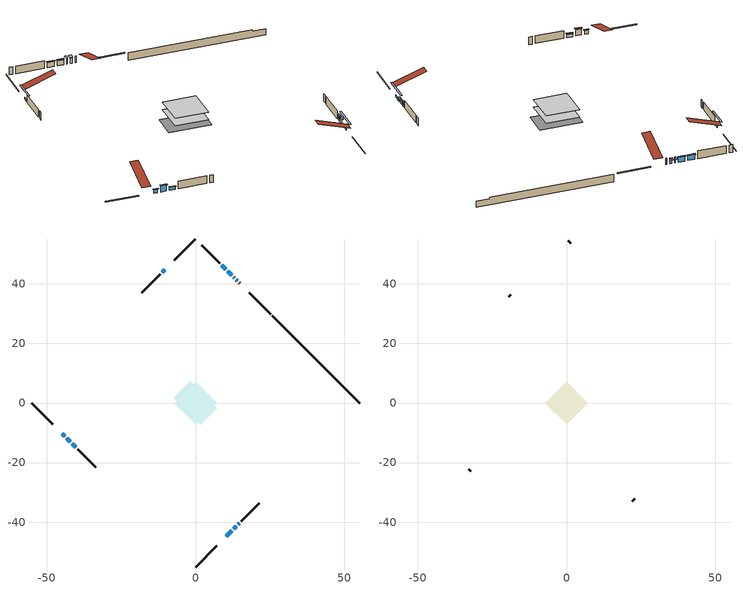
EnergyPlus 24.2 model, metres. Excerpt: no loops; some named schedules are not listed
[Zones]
conditioned space
 floor adiabatic (AdiabaticFloorConstruction): -7.08,0 0,7.08 7.08,0 0,-7.08 z1.07
 floor foundation (Slab1 construction): -7.3,1.79 -1.79,7.3 7.3,-1.79 1.79,-7.3 z-1.37
 wall outside (RimJoist1 construction): 0,-55.04 7.15,-47.88 / -55.04,0 -47.88,-7.15 / 0,55.04 -7.15,47.88 / 25.18,29.86 18.02,37.02 z1.07:1.37
 wall outside (AdiabaticWallConstruction 1): 14.89,40.15 14.67,40.37 z1.07:3.1
 wall outside (AdiabaticWallConstruction): 14.02,41.02 13.64,41.4 / 12.98,42.06 12.87,42.17 z1.07:2.72; -44.75,-10.28 -43.94,-11.09 z1.07:2.21; -10.28,44.75 -11.24,43.8 / 10.28,-44.75 12.19,-42.85 z1.07:1.6; 12.22,42.82 10.89,44.15 / 10.23,44.81 8.78,46.26 z1.07:2.65; 12.85,-42.19 13.66,-41.38 z1.07:2.59; 14.31,-40.73 14.71,-40.33 z1.07:2.6; -43.29,-11.75 -42.07,-12.97 z1.07:3.08; -41.41,-13.63 -40.22,-14.82 z1.07:2.01
 wall outside (Wall1 construction): 15.36,-39.68 21.45,-33.59 / -39.57,-15.47 -33.48,-21.56 / -11.89,43.14 -17.98,37.06 / 8.12,46.92 2.04,53 z1.07:3.51
 wall foundation (FoundationWall1 construction): 25.83,29.2,-1.37 25.83,29.2,1.07 52.12,2.92,1.07 52.12,2.92,0.55 55.04,0,0.55 55.04,0,-1.37
 window (WindowConstruction 7): 14.02,41.02 13.64,41.4 z1.07:2.72
 window (WindowConstruction 6): -44.75,-10.29 -43.95,-11.09 z1.07:2.21
 window (WindowConstruction 9): -10.29,44.75 -11.24,43.8 z1.07:1.6
 window (WindowConstruction 10): 10.29,-44.75 12.19,-42.85 z1.07:1.6
 window (WindowConstruction 8): 12.98,42.06 12.87,42.16 z1.07:2.72
 window (WindowConstruction): 12.22,42.82 10.89,44.15 z1.07:2.65
 window (WindowConstruction 1): 10.23,44.81 8.78,46.26 z1.07:2.65
 window (WindowConstruction 2): 12.85,-42.19 13.65,-41.38 z1.07:2.59
 window (WindowConstruction 3): 14.31,-40.73 14.71,-40.33 z1.07:2.59
 window (WindowConstruction 4): -43.29,-11.75 -42.07,-12.97 z1.07:3.08
 window (WindowConstruction 5): -41.41,-13.63 -40.22,-14.81 z1.07:2.01
 door (Door): 14.89,40.15 14.67,40.37 z1.07:3.1
 ceiling adiabatic (AdiabaticFloorConstruction): 0,-7.08 7.08,0 0,7.08 -7.08,0 z1.07
attic - vented
 floor to conditioned space (Floor1 construction Reversed): -7.08,0 0,7.08 7.08,0 0,-7.08 z3.51
 wall outside (Wall2 construction): 22.1,-32.93 22.83,-32.21 / -32.83,-22.21 -32.1,-22.94 / -18.64,36.4 -19.36,35.68 / 1.38,53.66 0.66,54.38 z1.07:3.51
 roof outside (Roof1 construction): 9.63,-45.41,3.51 2.73,-38.52,6.76 0.92,-40.33,6.76 7.81,-47.23,3.51; -45.41,-9.63,3.51 -38.52,-2.73,6.76 -40.33,-0.92,6.76 -47.23,-7.81,3.51; -9.63,45.41,3.51 -2.73,38.52,6.76 -0.92,40.33,6.76 -7.81,47.23,3.51; 15.55,39.49,3.51 8.65,32.6,6.76 10.47,30.78,6.76 17.37,37.67,3.51
shading: 13.5,41.54 14.16,40.88 15.13,41.85 14.46,42.51 z2.92; -43.8,-11.24 -44.9,-10.14 -45.19,-10.43 -44.09,-11.53 z2.41; -13.1,41.93 -8.42,46.62 -8.71,46.91 -13.39,42.23 z4.24; 14.06,-40.98 8.42,-46.62 8.71,-46.91 14.35,-41.27 z4.24; 12.73,42.31 13.12,41.91 14.09,42.88 13.7,43.27 z2.92; 10.75,44.29 12.36,42.68 12.65,42.97 11.04,44.58 z2.85; 8.64,46.4 10.38,44.66 10.67,44.95 8.93,46.69 z2.85; 13.8,-41.24 12.7,-42.33 13,-42.63 14.09,-41.53 z2.8; 14.85,-40.19 14.17,-40.87 14.46,-41.16 15.14,-40.48 z2.8; -41.92,-13.11 -43.43,-11.61 -43.72,-11.9 -42.21,-13.41 z3.28; -40.08,-14.96 -41.55,-13.49 -41.84,-13.78 -40.37,-15.25 z2.21
[Building]
Building 1: Terrain=Suburbs
[Site:Location]
Quebec Intl AP_QC: Latitude {deg}=46.8; Longitude {deg}=-71.38; Time Zone {hr}=-5; Elevation {m}=74; Keep Site Location Information=Yes
[Site:GroundTemperature:Shallow]
0.0108218, -2.24938, -2.43038, -1.3578, 2.94801, 7.23376, 10.9493, 13.303, 13.5029, 11.5886, 7.96783, 3.81355
[Site:WaterMainsTemperature]
Calculation Method=Schedule; Temperature Schedule=mains temperature schedule
[Material] Roughness=Rough; Thermal Absorptance=0.9
Name | Thickness {m} | Conductivity {W/m-K} | Density {kg/m3} | Specific Heat {J/kg-K} | Solar Absorptance | Visible Absorptance
asphalt or fiberglass shingles | 0.00635 | 0.162714 | 1121.4 | 1465.45 | 0.4 | 0.4
ceiling loosefill ins | 0.254 | 0.0480833 | 16.02 | 1046.75 | 0.7 | 0.7
ceiling stud and cavity | 0.1397 | 0.306318 | 65.682 | 1177.47 | 0.7 | 0.7
concrete 4.0 in. | 0.1016 | 1.803125 | 2242.8 | 837.4 | 0.7 | 0.7
concrete 8.0 in. | 0.2032 | 1.803125 | 2242.8 | 837.4 | 0.7 | 0.7
door material | 0.04445 | 0.0451087 | 512.64 | 1214.23 | 0.7 | 0.7
exterior vertical ins | 0.0719133 | 0.029427 | 32.04 | 1214.23 | 0.7 | 0.7
floor covering | 0.0127 | 0.0433444 | 54.468 | 1339.84 | 0.6 | 0.6
floor rigid ins; wall rigid ins 1 | 0.512978 | 0.029427 | 32.04 | 1214.23 | 0.7 | 0.7
floor stud and cavity | 0.1397 | 1.75129 | 37.0049 | 1207.88 | 0.7 | 0.7
furniture material conditioned space 1 | 0.1524 | 0.115458 | 640.8 | 1214.23 | 0.6 | 0.6
gypsum board | 0.0127 | 0.160291 | 801 | 837.4 | 0.6 | 0.6
gypsum board 1 | 0.0127 | 0.160291 | 801 | 837.4 | 0.7 | 0.7
osb sheathing 0.5 in. | 0.0127 | 0.115458 | 512.64 | 1214.23 | 0.7 | 0.7
osb sheathing 0.75 in. | 0.01905 | 0.115458 | 512.64 | 1214.23 | 0.7 | 0.7
osb sheathing 2.0 in. | 0.0508 | 0.115458 | 512.64 | 1214.23 | 0.7 | 0.7
rim joist rigid ins; wall rigid ins | 0.051816 | 0.029427 | 32.04 | 1214.23 | 0.7 | 0.7
rim joist stud and cavity | 0.0508 | 0.0407728 | 125.044 | 1163.47 | 0.6 | 0.6
wall stud and cavity | 0.1397 | 0.21045 | 139.0536 | 1170.24 | 0.7 | 0.7
wall stud and cavity 1 | 0.0889 | 6.1454 | 50.32683 | 1063.81 | 0.6 | 0.6
wall stud and cavity 2 | 0.0889 | 0.380278 | 52.3479 | 1209.89 | 0.7 | 0.7
wall stud and cavity 3 | 0.0889 | 0.391764 | 83.0341 | 1211.67 | 0.7 | 0.7
wood siding | 0.0254 | 0.102417 | 544.68 | 1172.36 | 0.4 | 0.4
wood siding 1 | 0.00254 | 0.102417 | 544.68 | 1172.36 | 0.4 | 0.4
wood siding 2; wood siding 3; wood siding 4 | 0.0254 | 0.102417 | 544.68 | 1172.36 | 0.7 | 0.7
[WindowMaterial:SimpleGlazingSystem]
Name | U-Factor {W/m2-K} | Solar Heat Gain Coefficient
WindowMaterial | 2.15367 | 0.4
WindowMaterial 1 | 2.01626 | 0.43
WindowMaterial 2 | 2.11335 | 0.41
WindowMaterial 3 | 2.32968 | 0.35
WindowMaterial 4 | 2.20136 | 0.39
WindowMaterial 5 | 2.2695 | 0.36
WindowMaterial 6 | 2.16161 | 0.39
WindowMaterial 7 | 6.70685 | 0.75
WindowMaterial 8 | 7.55231 | 0.54
WindowMaterial 9 | 2.43927 | 0.32
[Construction]
AdiabaticFloorConstruction: floor stud and cavity, floor rigid ins, osb sheathing 0.75 in., floor covering
AdiabaticWallConstruction: wood siding 3, wall rigid ins 1, wall stud and cavity 2, gypsum board
AdiabaticWallConstruction 1: wood siding 4, wall rigid ins 1, wall stud and cavity 2, gypsum board
Door: door material
Floor1 construction Reversed: gypsum board, ceiling stud and cavity, ceiling loosefill ins
FoundationWall1 construction: concrete 8.0 in., gypsum board 1
furniture construction conditioned space 1: furniture material conditioned space 1
PartitionWallConstruction: gypsum board, wall stud and cavity 3, gypsum board
RimJoist1 construction: wood siding 2, rim joist rigid ins, osb sheathing 2.0 in., rim joist stud and cavity
Roof1 construction: asphalt or fiberglass shingles
Slab1 construction: concrete 4.0 in.
Wall1 construction: wood siding, wall rigid ins, osb sheathing 0.5 in., wall stud and cavity, gypsum board
Wall2 construction: wood siding 1, wall stud and cavity 1
WindowConstruction: WindowMaterial
WindowConstruction 1: WindowMaterial 1
WindowConstruction 10; WindowConstruction 9: WindowMaterial 9
WindowConstruction 2: WindowMaterial 2
WindowConstruction 3: WindowMaterial 3
WindowConstruction 4: WindowMaterial 4
WindowConstruction 5: WindowMaterial 5
WindowConstruction 6: WindowMaterial 6
WindowConstruction 7: WindowMaterial 7
WindowConstruction 8: WindowMaterial 8
[Zone] Multiplier=1; Part of Total Floor Area=Yes
Name | Volume {m3}
attic - vented | 52.8628
conditioned space | 519.1
[Space]
Name | Zone | Volume {m3}
attic - vented 1 | attic - vented | 52.8628
conditioned space 1 | conditioned space | 519.1
[ZoneInfiltration:EffectiveLeakageArea]
infil attic - vented 1: Zone or Space=attic - vented 1; Schedule=Always On Discrete; Effective Air Leakage Area {cm2}=3699.69; Stack Coefficient=0.000395556; Wind Coefficient=1.34377e-05
[ZoneMixing]
whole house fan mix: Zone or Space=attic - vented; Schedule=Always On Continuous; Design Flow Rate Calculation Method=Flow/Zone; Design Flow Rate {m3/s}=0; Source Zone or Space=conditioned space
[SurfaceProperty:ExposedFoundationPerimeter]
Slab1: Exposed Perimeter Calculation Method=TotalExposedPerimeter; Total Exposed Perimeter {m}=41.301
[InternalMass] Zone or ZoneList=conditioned space; Space or SpaceList=conditioned space 1
Name | Construction | Surface Area {m2}
furniture mass conditioned space 1 | furniture construction conditioned space 1 | 80.1597
partition wall mass | PartitionWallConstruction | 200.399
[Lights]
interior lighting: Zone or ZoneList or Space or SpaceList=conditioned space 1; Schedule=interior lighting schedule; Design Level Calculation Method=LightingLevel; Lighting Level {W}=343.2; Return Air Fraction=0; Fraction Radiant=0.6; Fraction Visible=0.2; Fraction Replaceable=1
[People]
occupants: Zone or ZoneList or Space or SpaceList=conditioned space 1; Number of People Schedule=occupants schedule; Number of People Calculation Method=People; Number of People=3; Fraction Radiant=0.314171; Sensible Heat Fraction=0.56303; Activity Level Schedule=occupants activity schedule; Carbon Dioxide Generation Rate {m3/s-W}=0; Enable ASHRAE 55 Comfort Warnings=No; Mean Radiant Temperature Calculation Type=EnclosureAveraged
[ElectricEquipment] Zone or ZoneList or Space or SpaceList=conditioned space 1; Design Level Calculation Method=EquipmentLevel
Name | Schedule | Design Level {W} | Fraction Latent | Fraction Radiant | Fraction Lost
clothes dryer | clothes dryer schedule | 140.772 | 0.015 | 0.081 | 0.85
clothes washer | clothes washer schedule | 32.1985 | 0.03 | 0.162 | 0.7
cooking range | cooking range schedule | 215.147 | 0.08 | 0.432 | 0.2
dishwasher | dishwasher schedule | 66.8632 | 0.3 | 0.18 | 0.4
fridge | fridge schedule | 72.9452 | 0 | 0.6 | 0
mech vent house fan | mech vent house fan schedule | 19.9167 | 0 | 0 | 0.5
mech vent house fan cfis | mech vent house fan cfis schedule | 0 | 0 | 0 | 0
mech vent range fan 0 | mech vent range fan 0 schedule | 57 | 0 | 0 | 1
misc plug loads | misc plug loads schedule | 494.7 | 0.045 | 0.513 | 0.1
whole house fan | Always On Discrete | 0 | 0 | 0 | 1
[OtherEquipment] Zone or ZoneList or Space or SpaceList=conditioned space 1; Design Level Calculation Method=EquipmentLevel
Name | Fuel Type | Schedule | Design Level {W} | Fraction Latent | Fraction Radiant | Fraction Lost
clothes dryer 1 | Electricity | clothes dryer schedule | 0 | 0.015 | 0.081 | 0.85
cooking range 1 | Electricity | cooking range schedule | 0 | 0.08 | 0.432 | 0.2
general water use latent | None | general water use schedule | 62.594 | 1 | 0 | 0
general water use sensible | None | general water use schedule | -61.6891 | 0 | 0.6 | 0
mech vent house fan latent load | None | Always On Discrete | 0 | 1 | 0 | 0
mech vent house fan sensible load | None | Always On Discrete | 0 | 0 | 0 | 0
water heater energy adjustment1 | Electricity | Always On Discrete | 0.01 | 0 | 0 | 1
[ZoneInfiltration:DesignFlowRate] Zone or ZoneList or Space or SpaceList=conditioned space 1; Schedule=Always On Discrete; Design Flow Rate Calculation Method=Flow/Zone; Design Flow Rate {m3/s}=0
infil flow; natural vent flow; whole house fan flow
[Foundation:Kiva]
Foundation Kiva 1: Initial Indoor Air Temperature {C}=18; Wall Height Above Grade {m}=1.06997; Wall Depth Below Slab {m}=0.2032; Custom Block Material Name 1=exterior vertical ins; Custom Block Depth 1 {m}=2.43998; Custom Block X Position 1 {m}=0.2159; Custom Block Z Position 1 {m}=0
[Foundation:Kiva:Settings]
Soil Conductivity {W/m-K}=0.849921; Soil Density {kg/m3}=1842.3; Soil Specific Heat {J/kg-K}=418.7; Ground Solar Absorptivity=0.9; Ground Thermal Absorptivity=0.9; Ground Surface Roughness {m}=0.03; Far-Field Width {m}=40; Deep-Ground Boundary Condition=ZeroFlux; Deep-Ground Depth {m}=40; Minimum Cell Dimension {m}=0.2; Maximum Cell Growth Coefficient=3; Simulation Timestep=Timestep
[Exterior:Lights]
exterior lighting: Schedule=exterior lighting schedule; Design Level {W}=75.6
[Schedule:Constant]
Name | Hourly Value
Always On Continuous; mech vent house fan schedule; mech vent house fan cfis schedule; Always On Discrete | 1
occupants activity schedule | 117.228
fridge schedule | 0
[Schedule:Week:Daily]
interior lighting schedule Week Rule - Jan1-Jan27: interior lighting schedule day, interior lighting schedule day, interior lighting schedule day, interior lighting schedule day, interior lighting schedule day, interior lighting schedule day, interior lighting schedule day, interior lighting schedule default day, interior lighting schedule default day, interior lighting schedule default day, interior lighting schedule default day, interior lighting schedule default day
interior lighting schedule Week Rule - Jan28-Feb3: interior lighting schedule day, interior lighting schedule day, interior lighting schedule day, interior lighting schedule day, interior lighting schedule day 1, interior lighting schedule day 1, interior lighting schedule day 1, interior lighting schedule default day, interior lighting schedule default day, interior lighting schedule default day, interior lighting schedule default day, interior lighting schedule default day
interior lighting schedule Week Rule - Feb4-Feb24: interior lighting schedule day 1, interior lighting schedule day 1, interior lighting schedule day 1, interior lighting schedule day 1, interior lighting schedule day 1, interior lighting schedule day 1, interior lighting schedule day 1, interior lighting schedule default day, interior lighting schedule default day, interior lighting schedule default day, interior lighting schedule default day, interior lighting schedule default day
interior lighting schedule Week Rule - Feb25-Mar3: interior lighting schedule day 1, interior lighting schedule day 1, interior lighting schedule day 1, interior lighting schedule day 1, interior lighting schedule day 2, interior lighting schedule day 2, interior lighting schedule day 2, interior lighting schedule default day, interior lighting schedule default day, interior lighting schedule default day, interior lighting schedule default day, interior lighting schedule default day
interior lighting schedule Week Rule - Mar4-Mar31: interior lighting schedule day 2, interior lighting schedule day 2, interior lighting schedule day 2, interior lighting schedule day 2, interior lighting schedule day 2, interior lighting schedule day 2, interior lighting schedule day 2, interior lighting schedule default day, interior lighting schedule default day, interior lighting schedule default day, interior lighting schedule default day, interior lighting schedule default day
interior lighting schedule Week Rule - Apr1-Apr28: interior lighting schedule day 3, interior lighting schedule day 3, interior lighting schedule day 3, interior lighting schedule day 3, interior lighting schedule day 3, interior lighting schedule day 3, interior lighting schedule day 3, interior lighting schedule default day, interior lighting schedule default day, interior lighting schedule default day, interior lighting schedule default day, interior lighting schedule default day
interior lighting schedule Week Rule - Apr29-May5: interior lighting schedule day 3, interior lighting schedule day 3, interior lighting schedule day 4, interior lighting schedule day 4, interior lighting schedule day 4, interior lighting schedule day 4, interior lighting schedule day 4, interior lighting schedule default day, interior lighting schedule default day, interior lighting schedule default day, interior lighting schedule default day, interior lighting schedule default day
interior lighting schedule Week Rule - May6-May26: interior lighting schedule day 4, interior lighting schedule day 4, interior lighting schedule day 4, interior lighting schedule day 4, interior lighting schedule day 4, interior lighting schedule day 4, interior lighting schedule day 4, interior lighting schedule default day, interior lighting schedule default day, interior lighting schedule default day, interior lighting schedule default day, interior lighting schedule default day
interior lighting schedule Week Rule - May27-Jun2: interior lighting schedule day 4, interior lighting schedule day 4, interior lighting schedule day 4, interior lighting schedule day 4, interior lighting schedule day 4, interior lighting schedule day 5, interior lighting schedule day 5, interior lighting schedule default day, interior lighting schedule default day, interior lighting schedule default day, interior lighting schedule default day, interior lighting schedule default day
interior lighting schedule Week Rule - Jun3-Jun30: interior lighting schedule day 5, interior lighting schedule day 5, interior lighting schedule day 5, interior lighting schedule day 5, interior lighting schedule day 5, interior lighting schedule day 5, interior lighting schedule day 5, interior lighting schedule default day, interior lighting schedule default day, interior lighting schedule default day, interior lighting schedule default day, interior lighting schedule default day
interior lighting schedule Week Rule - Jul1-Jul28: interior lighting schedule day 6, interior lighting schedule day 6, interior lighting schedule day 6, interior lighting schedule day 6, interior lighting schedule day 6, interior lighting schedule day 6, interior lighting schedule day 6, interior lighting schedule default day, interior lighting schedule default day, interior lighting schedule default day, interior lighting schedule default day, interior lighting schedule default day
interior lighting schedule Week Rule - Jul29-Aug4: interior lighting schedule day 6, interior lighting schedule day 6, interior lighting schedule day 6, interior lighting schedule day 7, interior lighting schedule day 7, interior lighting schedule day 7, interior lighting schedule day 7, interior lighting schedule default day, interior lighting schedule default day, interior lighting schedule default day, interior lighting schedule default day, interior lighting schedule default day
interior lighting schedule Week Rule - Aug5-Aug25: interior lighting schedule day 7, interior lighting schedule day 7, interior lighting schedule day 7, interior lighting schedule day 7, interior lighting schedule day 7, interior lighting schedule day 7, interior lighting schedule day 7, interior lighting schedule default day, interior lighting schedule default day, interior lighting schedule default day, interior lighting schedule default day, interior lighting schedule default day
interior lighting schedule Week Rule - Aug26-Sep1: interior lighting schedule day 7, interior lighting schedule day 7, interior lighting schedule day 7, interior lighting schedule day 7, interior lighting schedule day 7, interior lighting schedule day 7, interior lighting schedule day 8, interior lighting schedule default day, interior lighting schedule default day, interior lighting schedule default day, interior lighting schedule default day, interior lighting schedule default day
interior lighting schedule Week Rule - Sep2-Sep29: interior lighting schedule day 8, interior lighting schedule day 8, interior lighting schedule day 8, interior lighting schedule day 8, interior lighting schedule day 8, interior lighting schedule day 8, interior lighting schedule day 8, interior lighting schedule default day, interior lighting schedule default day, interior lighting schedule default day, interior lighting schedule default day, interior lighting schedule default day
interior lighting schedule Week Rule - Sep30-Oct6: interior lighting schedule day 8, interior lighting schedule day 9, interior lighting schedule day 9, interior lighting schedule day 9, interior lighting schedule day 9, interior lighting schedule day 9, interior lighting schedule day 9, interior lighting schedule default day, interior lighting schedule default day, interior lighting schedule default day, interior lighting schedule default day, interior lighting schedule default day
interior lighting schedule Week Rule - Oct7-Oct27: interior lighting schedule day 9, interior lighting schedule day 9, interior lighting schedule day 9, interior lighting schedule day 9, interior lighting schedule day 9, interior lighting schedule day 9, interior lighting schedule day 9, interior lighting schedule default day, interior lighting schedule default day, interior lighting schedule default day, interior lighting schedule default day, interior lighting schedule default day
interior lighting schedule Week Rule - Oct28-Nov3: interior lighting schedule day 9, interior lighting schedule day 9, interior lighting schedule day 9, interior lighting schedule day 9, interior lighting schedule day 10, interior lighting schedule day 10, interior lighting schedule day 10, interior lighting schedule default day, interior lighting schedule default day, interior lighting schedule default day, interior lighting schedule default day, interior lighting schedule default day
interior lighting schedule Week Rule - Nov4-Nov24: interior lighting schedule day 10, interior lighting schedule day 10, interior lighting schedule day 10, interior lighting schedule day 10, interior lighting schedule day 10, interior lighting schedule day 10, interior lighting schedule day 10, interior lighting schedule default day, interior lighting schedule default day, interior lighting schedule default day, interior lighting schedule default day, interior lighting schedule default day
interior lighting schedule Week Rule - Nov25-Dec1: interior lighting schedule day 10, interior lighting schedule day 10, interior lighting schedule day 10, interior lighting schedule day 10, interior lighting schedule day 10, interior lighting schedule day 10, interior lighting schedule day 11, interior lighting schedule default day, interior lighting schedule default day, interior lighting schedule default day, interior lighting schedule default day, interior lighting schedule default day
interior lighting schedule Week Rule - Dec2-Dec31: interior lighting schedule day 11, interior lighting schedule day 11, interior lighting schedule day 11, interior lighting schedule day 11, interior lighting schedule day 11, interior lighting schedule day 11, interior lighting schedule day 11, interior lighting schedule default day, interior lighting schedule default day, interior lighting schedule default day, interior lighting schedule default day, interior lighting schedule default day
occupants schedule Week Rule - Jan1-Dec31: occupants schedule day, occupants schedule day, occupants schedule day, occupants schedule day, occupants schedule day, occupants schedule day, occupants schedule day, occupants schedule default day, occupants schedule default day, occupants schedule default day, occupants schedule default day, occupants schedule default day
clothes dryer schedule Week Rule - Jan1-Dec31: clothes dryer schedule day, clothes dryer schedule day, clothes dryer schedule day, clothes dryer schedule day, clothes dryer schedule day, clothes dryer schedule day, clothes dryer schedule day, clothes dryer schedule default day, clothes dryer schedule default day, clothes dryer schedule default day, clothes dryer schedule default day, clothes dryer schedule default day
clothes washer schedule Week Rule - Jan1-Dec31: clothes washer schedule day, clothes washer schedule day, clothes washer schedule day, clothes washer schedule day, clothes washer schedule day, clothes washer schedule day, clothes washer schedule day, clothes washer schedule default day, clothes washer schedule default day, clothes washer schedule default day, clothes washer schedule default day, clothes washer schedule default day
cooking range schedule Week Rule - Jan1-Dec31: cooking range schedule day, cooking range schedule day, cooking range schedule day, cooking range schedule day, cooking range schedule day, cooking range schedule day, cooking range schedule day, cooking range schedule default day, cooking range schedule default day, cooking range schedule default day, cooking range schedule default day, cooking range schedule default day
dishwasher schedule Week Rule - Jan1-Dec31: dishwasher schedule day, dishwasher schedule day, dishwasher schedule day, dishwasher schedule day, dishwasher schedule day, dishwasher schedule day, dishwasher schedule day, dishwasher schedule default day, dishwasher schedule default day, dishwasher schedule default day, dishwasher schedule default day, dishwasher schedule default day
mech vent range fan 0 schedule Week Rule - Jan1-Dec31: mech vent range fan 0 schedule day, mech vent range fan 0 schedule day, mech vent range fan 0 schedule day, mech vent range fan 0 schedule day, mech vent range fan 0 schedule day, mech vent range fan 0 schedule day, mech vent range fan 0 schedule day, mech vent range fan 0 schedule default day, mech vent range fan 0 schedule default day, mech vent range fan 0 schedule default day, mech vent range fan 0 schedule default day, mech vent range fan 0 schedule default day
misc plug loads schedule Week Rule - Jan1-Dec31: misc plug loads schedule day, misc plug loads schedule day, misc plug loads schedule day, misc plug loads schedule day, misc plug loads schedule day, misc plug loads schedule day, misc plug loads schedule day, misc plug loads schedule default day, misc plug loads schedule default day, misc plug loads schedule default day, misc plug loads schedule default day, misc plug loads schedule default day
general water use schedule Week Rule - Jan1-Dec31: general water use schedule day, general water use schedule day, general water use schedule day, general water use schedule day, general water use schedule day, general water use schedule day, general water use schedule day, general water use schedule default day, general water use schedule default day, general water use schedule default day, general water use schedule default day, general water use schedule default day
exterior lighting schedule Week Rule - Jan1-Jan27: exterior lighting schedule day, exterior lighting schedule day, exterior lighting schedule day, exterior lighting schedule day, exterior lighting schedule day, exterior lighting schedule day, exterior lighting schedule day, exterior lighting schedule default day, exterior lighting schedule default day, exterior lighting schedule default day, exterior lighting schedule default day, exterior lighting schedule default day
exterior lighting schedule Week Rule - Jan28-Feb3: exterior lighting schedule day, exterior lighting schedule day, exterior lighting schedule day, exterior lighting schedule day, exterior lighting schedule day 1, exterior lighting schedule day 1, exterior lighting schedule day 1, exterior lighting schedule default day, exterior lighting schedule default day, exterior lighting schedule default day, exterior lighting schedule default day, exterior lighting schedule default day
exterior lighting schedule Week Rule - Feb4-Feb24: exterior lighting schedule day 1, exterior lighting schedule day 1, exterior lighting schedule day 1, exterior lighting schedule day 1, exterior lighting schedule day 1, exterior lighting schedule day 1, exterior lighting schedule day 1, exterior lighting schedule default day, exterior lighting schedule default day, exterior lighting schedule default day, exterior lighting schedule default day, exterior lighting schedule default day
exterior lighting schedule Week Rule - Feb25-Mar3: exterior lighting schedule day 1, exterior lighting schedule day 1, exterior lighting schedule day 1, exterior lighting schedule day 1, exterior lighting schedule day 2, exterior lighting schedule day 2, exterior lighting schedule day 2, exterior lighting schedule default day, exterior lighting schedule default day, exterior lighting schedule default day, exterior lighting schedule default day, exterior lighting schedule default day
exterior lighting schedule Week Rule - Mar4-Mar31: exterior lighting schedule day 2, exterior lighting schedule day 2, exterior lighting schedule day 2, exterior lighting schedule day 2, exterior lighting schedule day 2, exterior lighting schedule day 2, exterior lighting schedule day 2, exterior lighting schedule default day, exterior lighting schedule default day, exterior lighting schedule default day, exterior lighting schedule default day, exterior lighting schedule default day
exterior lighting schedule Week Rule - Apr1-Apr28: exterior lighting schedule day 3, exterior lighting schedule day 3, exterior lighting schedule day 3, exterior lighting schedule day 3, exterior lighting schedule day 3, exterior lighting schedule day 3, exterior lighting schedule day 3, exterior lighting schedule default day, exterior lighting schedule default day, exterior lighting schedule default day, exterior lighting schedule default day, exterior lighting schedule default day
exterior lighting schedule Week Rule - Apr29-May5: exterior lighting schedule day 3, exterior lighting schedule day 3, exterior lighting schedule day 4, exterior lighting schedule day 4, exterior lighting schedule day 4, exterior lighting schedule day 4, exterior lighting schedule day 4, exterior lighting schedule default day, exterior lighting schedule default day, exterior lighting schedule default day, exterior lighting schedule default day, exterior lighting schedule default day
exterior lighting schedule Week Rule - May6-May26: exterior lighting schedule day 4, exterior lighting schedule day 4, exterior lighting schedule day 4, exterior lighting schedule day 4, exterior lighting schedule day 4, exterior lighting schedule day 4, exterior lighting schedule day 4, exterior lighting schedule default day, exterior lighting schedule default day, exterior lighting schedule default day, exterior lighting schedule default day, exterior lighting schedule default day
exterior lighting schedule Week Rule - May27-Jun2: exterior lighting schedule day 4, exterior lighting schedule day 4, exterior lighting schedule day 4, exterior lighting schedule day 4, exterior lighting schedule day 4, exterior lighting schedule day 5, exterior lighting schedule day 5, exterior lighting schedule default day, exterior lighting schedule default day, exterior lighting schedule default day, exterior lighting schedule default day, exterior lighting schedule default day
exterior lighting schedule Week Rule - Jun3-Jun30: exterior lighting schedule day 5, exterior lighting schedule day 5, exterior lighting schedule day 5, exterior lighting schedule day 5, exterior lighting schedule day 5, exterior lighting schedule day 5, exterior lighting schedule day 5, exterior lighting schedule default day, exterior lighting schedule default day, exterior lighting schedule default day, exterior lighting schedule default day, exterior lighting schedule default day
exterior lighting schedule Week Rule - Jul1-Jul28: exterior lighting schedule day 6, exterior lighting schedule day 6, exterior lighting schedule day 6, exterior lighting schedule day 6, exterior lighting schedule day 6, exterior lighting schedule day 6, exterior lighting schedule day 6, exterior lighting schedule default day, exterior lighting schedule default day, exterior lighting schedule default day, exterior lighting schedule default day, exterior lighting schedule default day
exterior lighting schedule Week Rule - Jul29-Aug4: exterior lighting schedule day 6, exterior lighting schedule day 6, exterior lighting schedule day 6, exterior lighting schedule day 7, exterior lighting schedule day 7, exterior lighting schedule day 7, exterior lighting schedule day 7, exterior lighting schedule default day, exterior lighting schedule default day, exterior lighting schedule default day, exterior lighting schedule default day, exterior lighting schedule default day
exterior lighting schedule Week Rule - Aug5-Aug25: exterior lighting schedule day 7, exterior lighting schedule day 7, exterior lighting schedule day 7, exterior lighting schedule day 7, exterior lighting schedule day 7, exterior lighting schedule day 7, exterior lighting schedule day 7, exterior lighting schedule default day, exterior lighting schedule default day, exterior lighting schedule default day, exterior lighting schedule default day, exterior lighting schedule default day
exterior lighting schedule Week Rule - Aug26-Sep1: exterior lighting schedule day 7, exterior lighting schedule day 7, exterior lighting schedule day 7, exterior lighting schedule day 7, exterior lighting schedule day 7, exterior lighting schedule day 7, exterior lighting schedule day 8, exterior lighting schedule default day, exterior lighting schedule default day, exterior lighting schedule default day, exterior lighting schedule default day, exterior lighting schedule default day
exterior lighting schedule Week Rule - Sep2-Sep29: exterior lighting schedule day 8, exterior lighting schedule day 8, exterior lighting schedule day 8, exterior lighting schedule day 8, exterior lighting schedule day 8, exterior lighting schedule day 8, exterior lighting schedule day 8, exterior lighting schedule default day, exterior lighting schedule default day, exterior lighting schedule default day, exterior lighting schedule default day, exterior lighting schedule default day
exterior lighting schedule Week Rule - Sep30-Oct6: exterior lighting schedule day 8, exterior lighting schedule day 9, exterior lighting schedule day 9, exterior lighting schedule day 9, exterior lighting schedule day 9, exterior lighting schedule day 9, exterior lighting schedule day 9, exterior lighting schedule default day, exterior lighting schedule default day, exterior lighting schedule default day, exterior lighting schedule default day, exterior lighting schedule default day
exterior lighting schedule Week Rule - Oct7-Oct27: exterior lighting schedule day 9, exterior lighting schedule day 9, exterior lighting schedule day 9, exterior lighting schedule day 9, exterior lighting schedule day 9, exterior lighting schedule day 9, exterior lighting schedule day 9, exterior lighting schedule default day, exterior lighting schedule default day, exterior lighting schedule default day, exterior lighting schedule default day, exterior lighting schedule default day
exterior lighting schedule Week Rule - Oct28-Nov3: exterior lighting schedule day 9, exterior lighting schedule day 9, exterior lighting schedule day 9, exterior lighting schedule day 9, exterior lighting schedule day 10, exterior lighting schedule day 10, exterior lighting schedule day 10, exterior lighting schedule default day, exterior lighting schedule default day, exterior lighting schedule default day, exterior lighting schedule default day, exterior lighting schedule default day
exterior lighting schedule Week Rule - Nov4-Nov24: exterior lighting schedule day 10, exterior lighting schedule day 10, exterior lighting schedule day 10, exterior lighting schedule day 10, exterior lighting schedule day 10, exterior lighting schedule day 10, exterior lighting schedule day 10, exterior lighting schedule default day, exterior lighting schedule default day, exterior lighting schedule default day, exterior lighting schedule default day, exterior lighting schedule default day
exterior lighting schedule Week Rule - Nov25-Dec1: exterior lighting schedule day 10, exterior lighting schedule day 10, exterior lighting schedule day 10, exterior lighting schedule day 10, exterior lighting schedule day 10, exterior lighting schedule day 10, exterior lighting schedule day 11, exterior lighting schedule default day, exterior lighting schedule default day, exterior lighting schedule default day, exterior lighting schedule default day, exterior lighting schedule default day
exterior lighting schedule Week Rule - Dec2-Dec31: exterior lighting schedule day 11, exterior lighting schedule day 11, exterior lighting schedule day 11, exterior lighting schedule day 11, exterior lighting schedule day 11, exterior lighting schedule day 11, exterior lighting schedule day 11, exterior lighting schedule default day, exterior lighting schedule default day, exterior lighting schedule default day, exterior lighting schedule default day, exterior lighting schedule default day
[Schedule:Year]
interior lighting schedule: interior lighting schedule Week Rule - Jan1-Jan27, 1, 1, 1, 27, interior lighting schedule Week Rule - Jan28-Feb3, 1, 28, 2, 3, interior lighting schedule Week Rule - Feb4-Feb24, 2, 4, 2, 24, interior lighting schedule Week Rule - Feb25-Mar3, 2, 25, 3, 3, interior lighting schedule Week Rule - Mar4-Mar31, 3, 4, 3, 31, interior lighting schedule Week Rule - Apr1-Apr28, 4, 1, 4, 28, interior lighting schedule Week Rule - Apr29-May5, 4, 29, 5, 5, interior lighting schedule Week Rule - May6-May26, 5, 6, 5, 26, interior lighting schedule Week Rule - May27-Jun2, 5, 27, 6, 2, interior lighting schedule Week Rule - Jun3-Jun30, 6, 3, 6, 30, interior lighting schedule Week Rule - Jul1-Jul28, 7, 1, 7, 28, interior lighting schedule Week Rule - Jul29-Aug4, 7, 29, 8, 4, interior lighting schedule Week Rule - Aug5-Aug25, 8, 5, 8, 25, interior lighting schedule Week Rule - Aug26-Sep1, 8, 26, 9, 1, interior lighting schedule Week Rule - Sep2-Sep29, 9, 2, 9, 29, interior lighting schedule Week Rule - Sep30-Oct6, 9, 30, 10, 6, interior lighting schedule Week Rule - Oct7-Oct27, 10, 7, 10, 27, interior lighting schedule Week Rule - Oct28-Nov3, 10, 28, 11, 3, interior lighting schedule Week Rule - Nov4-Nov24, 11, 4, 11, 24, interior lighting schedule Week Rule - Nov25-Dec1, 11, 25, 12, 1, interior lighting schedule Week Rule - Dec2-Dec31, 12, 2, 12, 31
occupants schedule: occupants schedule Week Rule - Jan1-Dec31, 1, 1, 12, 31
clothes dryer schedule: clothes dryer schedule Week Rule - Jan1-Dec31, 1, 1, 12, 31
clothes washer schedule: clothes washer schedule Week Rule - Jan1-Dec31, 1, 1, 12, 31
cooking range schedule: cooking range schedule Week Rule - Jan1-Dec31, 1, 1, 12, 31
dishwasher schedule: dishwasher schedule Week Rule - Jan1-Dec31, 1, 1, 12, 31
mech vent range fan 0 schedule: mech vent range fan 0 schedule Week Rule - Jan1-Dec31, 1, 1, 12, 31
misc plug loads schedule: misc plug loads schedule Week Rule - Jan1-Dec31, 1, 1, 12, 31
general water use schedule: general water use schedule Week Rule - Jan1-Dec31, 1, 1, 12, 31
exterior lighting schedule: exterior lighting schedule Week Rule - Jan1-Jan27, 1, 1, 1, 27, exterior lighting schedule Week Rule - Jan28-Feb3, 1, 28, 2, 3, exterior lighting schedule Week Rule - Feb4-Feb24, 2, 4, 2, 24, exterior lighting schedule Week Rule - Feb25-Mar3, 2, 25, 3, 3, exterior lighting schedule Week Rule - Mar4-Mar31, 3, 4, 3, 31, exterior lighting schedule Week Rule - Apr1-Apr28, 4, 1, 4, 28, exterior lighting schedule Week Rule - Apr29-May5, 4, 29, 5, 5, exterior lighting schedule Week Rule - May6-May26, 5, 6, 5, 26, exterior lighting schedule Week Rule - May27-Jun2, 5, 27, 6, 2, exterior lighting schedule Week Rule - Jun3-Jun30, 6, 3, 6, 30, exterior lighting schedule Week Rule - Jul1-Jul28, 7, 1, 7, 28, exterior lighting schedule Week Rule - Jul29-Aug4, 7, 29, 8, 4, exterior lighting schedule Week Rule - Aug5-Aug25, 8, 5, 8, 25, exterior lighting schedule Week Rule - Aug26-Sep1, 8, 26, 9, 1, exterior lighting schedule Week Rule - Sep2-Sep29, 9, 2, 9, 29, exterior lighting schedule Week Rule - Sep30-Oct6, 9, 30, 10, 6, exterior lighting schedule Week Rule - Oct7-Oct27, 10, 7, 10, 27, exterior lighting schedule Week Rule - Oct28-Nov3, 10, 28, 11, 3, exterior lighting schedule Week Rule - Nov4-Nov24, 11, 4, 11, 24, exterior lighting schedule Week Rule - Nov25-Dec1, 11, 25, 12, 1, exterior lighting schedule Week Rule - Dec2-Dec31, 12, 2, 12, 31
[Schedule:Compact]
mains temperature schedule: Through: 01/01, For: AllDays, Until: 24:00, 5.175, Through: 01/02, For: AllDays, Until: 24:00, 5.10167, Through: 01/03, For: AllDays, Until: 24:00, 5.02889, Through: 01/04, For: AllDays, Until: 24:00, 4.95778, Through: 01/05, For: AllDays, Until: 24:00, 4.88778, Through: 01/06, For: AllDays, Until: 24:00, 4.81833, Through: 01/07, For: AllDays, Until: 24:00, 4.75056, Through: 01/08, For: AllDays, Until: 24:00, 4.68389, Through: 01/09, For: AllDays, Until: 24:00, 4.61833, Through: 01/10, For: AllDays, Until: 24:00, 4.55389, Through: 01/11, For: AllDays, Until: 24:00, 4.49056, Through: 01/12, For: AllDays, Until: 24:00, 4.42889, Through: 01/13, For: AllDays, Until: 24:00, 4.36778, Through: 01/14, For: AllDays, Until: 24:00, 4.30889, Through: 01/15, For: AllDays, Until: 24:00, 4.25056, Through: 01/16, For: AllDays, Until: 24:00, 4.19389, Through: 01/17, For: AllDays, Until: 24:00, 4.13833, Through: 01/18, For: AllDays, Until: 24:00, 4.08444, Through: 01/19, For: AllDays, Until: 24:00, 4.03167, Through: 01/20, For: AllDays, Until: 24:00, 3.98056, Through: 01/21, For: AllDays, Until: 24:00, 3.93056, Through: 01/22, For: AllDays, Until: 24:00, 3.88222, Through: 01/23, For: AllDays, Until: 24:00, 3.835, Through: 01/24, For: AllDays, Until: 24:00, 3.78944, Through: 01/25, For: AllDays, Until: 24:00, 3.74556, Through: 01/26, For: AllDays, Until: 24:00, 3.70278, Through: 01/27, For: AllDays, Until: 24:00, 3.66167, Through: 01/28, For: AllDays, Until: 24:00, 3.62167, Through: 01/29, For: AllDays, Until: 24:00, 3.58389, Through: 01/30, For: AllDays, Until: 24:00, 3.54722, Through: 01/31, For: AllDays, Until: 24:00, 3.51167, Through: 02/01, For: AllDays, Until: 24:00, 3.47833, Through: 02/02, For: AllDays, Until: 24:00, 3.44611, Through: 02/03, For: AllDays, Until: 24:00, 3.41556, Through: 02/04, For: AllDays, Until: 24:00, 3.38667, Through: 02/05, For: AllDays, Until: 24:00, 3.35944, Through: 02/06, For: AllDays, Until: 24:00, 3.33389, Through: 02/07, For: AllDays, Until: 24:00, 3.30944, Through: 02/08, For: AllDays, Until: 24:00, 3.28667, Through: 02/09, For: AllDays, Until: 24:00, 3.26611, Through: 02/10, For: AllDays, Until: 24:00, 3.24667, Through: 02/11, For: AllDays, Until: 24:00, 3.22889, Through: 02/12, For: AllDays, Until: 24:00, 3.21278, Through: 02/13, For: AllDays, Until: 24:00, 3.19833, Through: 02/14, For: AllDays, Until: 24:00, 3.18556, Through: 02/15, For: AllDays, Until: 24:00, 3.17389, Through: 02/16, For: AllDays, Until: 24:00, 3.16444, Through: 02/17, For: AllDays, Until: 24:00, 3.15667, Through: 02/18, For: AllDays, Until: 24:00, 3.15056, Through: 02/19, For: AllDays, Until: 24:00, 3.14556, Through: 02/20, For: AllDays, Until: 24:00, 3.14278, Through: 02/21, For: AllDays, Until: 24:00, 3.14111, Through: 02/22, For: AllDays, Until: 24:00, 3.14167, Through: 02/23, For: AllDays, Until: 24:00, 3.14333, Through: 02/24, For: AllDays, Until: 24:00, 3.14722, Through: 02/25, For: AllDays, Until: 24:00, 3.15222, Through: 02/26, For: AllDays, Until: 24:00, 3.15944, Through: 02/27, For: AllDays, Until: 24:00, 3.16778, Through: 02/28, For: AllDays, Until: 24:00, 3.17778, Through: 03/01, For: AllDays, Until: 24:00, 3.18944, Through: 03/02, For: AllDays, Until: 24:00, 3.20333, Through: 03/03, For: AllDays, Until: 24:00, 3.21833, Through: 03/04, For: AllDays, Until: 24:00, 3.235, Through: 03/05, For: AllDays, Until: 24:00, 3.25333, Through: 03/06, For: AllDays, Until: 24:00, 3.27333, Through: 03/07, For: AllDays, Until: 24:00, 3.29444, Through: 03/08, For: AllDays, Until: 24:00, 3.31778, Through: 03/09, For: AllDays, Until: 24:00, 3.34222, Through: 03/10, For: AllDays, Until: 24:00, 3.36889, Through: 03/11, For: AllDays, Until: 24:00, 3.39667, Through: 03/12, For: AllDays, Until: 24:00, 3.42611, Through: 03/13, For: AllDays, Until: 24:00, 3.45722, Through: 03/14, For: AllDays, Until: 24:00, 3.49, Through: 03/15, For: AllDays, Until: 24:00, 3.52389, Through: 03/16, For: AllDays, Until: 24:00, 3.55944, Through: 03/17, For: AllDays, Until: 24:00, 3.59667, Through: 03/18, For: AllDays, Until: 24:00, 3.63556, Through: 03/19, For: AllDays, Until: 24:00, 3.67556, Through: 03/20, For: AllDays, Until: 24:00, 3.71722, Through: 03/21, For: AllDays, Until: 24:00, 3.76056, Through: 03/22, For: AllDays, Until: 24:00, 3.80556, Through: 03/23, For: AllDays, Until: 24:00, 3.85111, Through: 03/24, For: AllDays, Until: 24:00, 3.89889, Through: 03/25, For: AllDays, Until: 24:00, 3.94778, Through: 03/26, For: AllDays, Until: 24:00, 3.99833, Through: 03/27, For: AllDays, Until: 24:00, 4.05, Through: 03/28, For: AllDays, Until: 24:00, 4.10333, Through: 03/29, For: AllDays, Until: 24:00, 4.15778, Through: 03/30, For: AllDays, Until: 24:00, 4.21333, Through: 03/31, For: AllDays, Until: 24:00, 4.27056, Through: 04/01, For: AllDays, Until: 24:00, 4.32944, Through: 04/02, For: AllDays, Until: 24:00, 4.38889, Through: 04/03, For: AllDays, Until: 24:00, 4.45, Through: 04/04, For: AllDays, Until: 24:00, 4.51222, Through: 04/05, For: AllDays, Until: 24:00, 4.57611, Through: 04/06, For: AllDays, Until: 24:00, 4.64056, Through: 04/07, For: AllDays, Until: 24:00, 4.70667, Through: 04/08, For: AllDays, Until: 24:00, 4.77389, Through: 04/09, For: AllDays, Until: 24:00, 4.84222, Through: 04/10, For: AllDays, Until: 24:00, 4.91167, Through: 04/11, For: AllDays, Until: 24:00, 4.98278, Through: 04/12, For: AllDays, Until: 24:00, 5.05444, Through: 04/13, For: AllDays, Until: 24:00, 5.12722, Through: 04/14, For: AllDays, Until: 24:00, 5.20111, Through: 04/15, For: AllDays, Until: 24:00, 5.27611, Through: 04/16, For: AllDays, Until: 24:00, 5.35167, Through: 04/17, For: AllDays, Until: 24:00, 5.42889, Through: 04/18, For: AllDays, Until: 24:00, 5.50667, Through: 04/19, For: AllDays, Until: 24:00, 5.58556, Through: 04/20, For: AllDays, Until: 24:00, 5.665, Through: 04/21, For: AllDays, Until: 24:00, 5.74611, Through: 04/22, For: AllDays, Until: 24:00, 5.82722, Through: 04/23, For: AllDays, Until: 24:00, 5.91, Through: 04/24, For: AllDays, Until: 24:00, 5.99278, Through: 04/25, For: AllDays, Until: 24:00, 6.07722, Through: 04/26, For: AllDays, Until: 24:00, 6.16167, Through: 04/27, For: AllDays, Until: 24:00, 6.24722, Through: 04/28, For: AllDays, Until: 24:00, 6.33389, Through: 04/29, For: AllDays, Until: 24:00, 6.42056, Through: 04/30, For: AllDays, Until: 24:00, 6.50833, Through: 05/01, For: AllDays, Until: 24:00, 6.59667, Through: 05/02, For: AllDays, Until: 24:00, 6.68556, Through: 05/03, For: AllDays, Until: 24:00, 6.775, Through: 05/04, For: AllDays, Until: 24:00, 6.86556, Through: 05/05, For: AllDays, Until: 24:00, 6.95611, Through: 05/06, For: AllDays, Until: 24:00, 7.04722, Through: 05/07, For: AllDays, Until: 24:00, 7.13889, Through: 05/08, For: AllDays, Until: 24:00, 7.23111, Through: 05/09, For: AllDays, Until: 24:00, 7.32333, Through: 05/10, For: AllDays, Until: 24:00, 7.41667, Through: 05/11, For: AllDays, Until: 24:00, 7.51, Through: 05/12, For: AllDays, Until: 24:00, 7.60389, Through: 05/13, For: AllDays, Until: 24:00, 7.69778, Through: 05/14, For: AllDays, Until: 24:00, 7.79222, Through: 05/15, For: AllDays, Until: 24:00, 7.88667, Through: 05/16, For: AllDays, Until: 24:00, 7.98167, Through: 05/17, For: AllDays, Until: 24:00, 8.07667, Through: 05/18, For: AllDays, Until: 24:00, 8.17167, Through: 05/19, For: AllDays, Until: 24:00, 8.26722, Through: 05/20, For: AllDays, Until: 24:00, 8.36278, Through: 05/21, For: AllDays, Until: 24:00, 8.45833, Through: 05/22, For: AllDays, Until: 24:00, 8.55444, Through: 05/23, For: AllDays, Until: 24:00, 8.65, Through: 05/24, For: AllDays, Until: 24:00, 8.74611, Through: 05/25, For: AllDays, Until: 24:00, 8.84167, Through: 05/26, For: AllDays, Until: 24:00, 8.93722, Through: 05/27, For: AllDays, Until: 24:00, 9.03333, Through: 05/28, For: AllDays, Until: 24:00, 9.12889, Through: 05/29, For: AllDays, Until: 24:00, 9.22389, Through: 05/30, For: AllDays, Until: 24:00, 9.31944, Through: 05/31, For: AllDays, Until: 24:00, 9.41444, Through: 06/01, For: AllDays, Until: 24:00, 9.50944, Through: 06/02, For: AllDays, Until: 24:00, 9.60389, Through: 06/03, For: AllDays, Until: 24:00, 9.69833, Through: 06/04, For: AllDays, Until: 24:00, 9.79278, Through: 06/05, For: AllDays, Until: 24:00, 9.88667, Through: 06/06, For: AllDays, Until: 24:00, 9.98, Through: 06/07, For: AllDays, Until: 24:00, 10.0728, Through: 06/08, For: AllDays, Until: 24:00, 10.1656, Through: 06/09, For: AllDays, Until: 24:00, 10.2578, Through: 06/10, For: AllDays, Until: 24:00, 10.3494, Through: 06/11, For: AllDays, Until: 24:00, 10.4411, Through: 06/12, For: AllDays, Until: 24:00, 10.5317, Through: 06/13, For: AllDays, Until: 24:00, 10.6222, Through: 06/14, For: AllDays, Until: 24:00, 10.7117, Through: 06/15, For: AllDays, Until: 24:00, 10.8006, Through: 06/16, For: AllDays, Until: 24:00, 10.8889, Through: 06/17, For: AllDays, Until: 24:00, 10.9772, Through: 06/18, For: AllDays, Until: 24:00, 11.0639, Through: 06/19, For: AllDays, Until: 24:00, 11.1506, Through: 06/20, For: AllDays, Until: 24:00, 11.2361, Through: 06/21, For: AllDays, Until: 24:00, 11.3211, Through: 06/22, For: AllDays, Until: 24:00, 11.4056, Through: 06/23, For: AllDays, Until: 24:00, 11.4889, Through: 06/24, For: AllDays, Until: 24:00, 11.5711, Through: 06/25, For: AllDays, Until: 24:00, 11.6533, Through: 06/26, For: AllDays, Until: 24:00, 11.7339, Through: 06/27, For: AllDays, Until: 24:00, 11.8139, Through: 06/28, For: AllDays, Until: 24:00, 11.8928, Through: 06/29, For: AllDays, Until: 24:00, 11.9711, Through: 06/30, For: AllDays, Until: 24:00, 12.0483, Through: 07/01, For: AllDays, Until: 24:00, 12.1244, Through: 07/02, For: AllDays, Until: 24:00, 12.1994, Through: 07/03, For: AllDays, Until: 24:00, 12.2733, Through: 07/04, For: AllDays, Until: 24:00, 12.3467, Through: 07/05, For: AllDays, Until: 24:00, 12.4183, Through: 07/06, For: AllDays, Until: 24:00, 12.4894, Through: 07/07, For: AllDays, Until: 24:00, 12.5589, Through: 07/08, For: AllDays, Until: 24:00, 12.6278, Through: 07/09, For: AllDays, Until: 24:00, 12.695, Through: 07/10, For: AllDays, Until: 24:00, 12.7617, Through: 07/11, For: AllDays, Until: 24:00, 12.8267, Through: 07/12, For: AllDays, Until: 24:00, 12.8906, Through: 07/13, For: AllDays, Until: 24:00, 12.9528, Through: 07/14, For: AllDays, Until: 24:00, 13.0144, Through: 07/15, For: AllDays, Until: 24:00, 13.0744, Through: 07/16, For: AllDays, Until: 24:00, 13.1333, Through: 07/17, For: AllDays, Until: 24:00, 13.1906, Through: 07/18, For: AllDays, Until: 24:00, 13.2467, Through: 07/19, For: AllDays, Until: 24:00, 13.3017, Through: 07/20, For: AllDays, Until: 24:00, 13.355, Through: 07/21, For: AllDays, Until: 24:00, 13.4072, Through: 07/22, For: AllDays, Until: 24:00, 13.4578, Through: 07/23, For: AllDays, Until: 24:00, 13.5067, Through: 07/24, For: AllDays, Until: 24:00, 13.5544, Through: 07/25, For: AllDays, Until: 24:00, 13.6011, Through: 07/26, For: AllDays, Until: 24:00, 13.6461, Through: 07/27, For: AllDays, Until: 24:00, 13.6894, Through: 07/28, For: AllDays, Until: 24:00, 13.7317, Through: 07/29, For: AllDays, Until: 24:00, 13.7722, Through: 07/30, For: AllDays, Until: 24:00, 13.8111, Through: 07/31, For: AllDays, Until: 24:00, 13.8489, Through: 08/01, For: AllDays, Until: 24:00, 13.8844, Through: 08/02, For: AllDays, Until: 24:00, 13.9189, Through: 08/03, For: AllDays, Until: 24:00, 13.9522, Through: 08/04, For: AllDays, Until: 24:00, 13.9833, Through: 08/05, For: AllDays, Until: 24:00, 14.0133, Through: 08/06, For: AllDays, Until: 24:00, 14.0411, Through: 08/07, For: AllDays, Until: 24:00, 14.0678, Through: 08/08, For: AllDays, Until: 24:00, 14.0933, Through: 08/09, For: AllDays, Until: 24:00, 14.1167, Through: 08/10, For: AllDays, Until: 24:00, 14.1383, Through: 08/11, For: AllDays, Until: 24:00, 14.1589, Through: 08/12, For: AllDays, Until: 24:00, 14.1772, Through: 08/13, For: AllDays, Until: 24:00, 14.1944, Through: 08/14, For: AllDays, Until: 24:00, 14.21, Through: 08/15, For: AllDays, Until: 24:00, 14.2233, Through: 08/16, For: AllDays, Until: 24:00, 14.2356, Through: 08/17, For: AllDays, Until: 24:00, 14.2461, Through: 08/18, For: AllDays, Until: 24:00, 14.255, Through: 08/19, For: AllDays, Until: 24:00, 14.2622, Through: 08/20, For: AllDays, Until: 24:00, 14.2678, Through: 08/21, For: AllDays, Until: 24:00, 14.2717, Through: 08/22, For: AllDays, Until: 24:00, 14.2739, Through: 08/23, For: AllDays, Until: 24:00, 14.2744, Through: 08/24, For: AllDays, Until: 24:00, 14.2733, Through: 08/25, For: AllDays, Until: 24:00, 14.2711, Through: 08/26, For: AllDays, Until: 24:00, 14.2667, Through: 08/27, For: AllDays, Until: 24:00, 14.2606, Through: 08/28, For: AllDays, Until: 24:00, 14.2528, Through: 08/29, For: AllDays, Until: 24:00, 14.2439, Through: 08/30, For: AllDays, Until: 24:00, 14.2328, Through: 08/31, For: AllDays, Until: 24:00, 14.2206, Through: 09/01, For: AllDays, Until: 24:00, 14.2061, Through: 09/02, For: AllDays, Until: 24:00, 14.1906, Through: 09/03, For: AllDays, Until: 24:00, 14.1728, Through: 09/04, For: AllDays, Until: 24:00, 14.1539, Through: 09/05, For: AllDays, Until: 24:00, 14.1333, Through: 09/06, For: AllDays, Until: 24:00, 14.1111, Through: 09/07, For: AllDays, Until: 24:00, 14.0872, Through: 09/08, For: AllDays, Until: 24:00, 14.0617, Through: 09/09, For: AllDays, Until: 24:00, 14.035, Through: 09/10, For: AllDays, Until: 24:00, 14.0061, Through: 09/11, For: AllDays, Until: 24:00, 13.9761, Through: 09/12, For: AllDays, Until: 24:00, 13.9444, Through: 09/13, For: AllDays, Until: 24:00, 13.9111, Through: 09/14, For: AllDays, Until: 24:00, 13.8761, Through: 09/15, For: AllDays, Until: 24:00, 13.84, Through: 09/16, For: AllDays, Until: 24:00, 13.8022, Through: 09/17, For: AllDays, Until: 24:00, 13.7628, Through: 09/18, For: AllDays, Until: 24:00, 13.7217, Through: 09/19, For: AllDays, Until: 24:00, 13.6794, Through: 09/20, For: AllDays, Until: 24:00, 13.6356, Through: 09/21, For: AllDays, Until: 24:00, 13.59, Through: 09/22, For: AllDays, Until: 24:00, 13.5433, Through: 09/23, For: AllDays, Until: 24:00, 13.4956, Through: 09/24, For: AllDays, Until: 24:00, 13.4456, Through: 09/25, For: AllDays, Until: 24:00, 13.395, Through: 09/26, For: AllDays, Until: 24:00, 13.3422, Through: 09/27, For: AllDays, Until: 24:00, 13.2883, Through: 09/28, For: AllDays, Until: 24:00, 13.2333, Through: 09/29, For: AllDays, Until: 24:00, 13.1772, Through: 09/30, For: AllDays, Until: 24:00, 13.1194, Through: 10/01, For: AllDays, Until: 24:00, 13.06, Through: 10/02, For: AllDays, Until: 24:00, 13, Through: 10/03, For: AllDays, Until: 24:00, 12.9383, Through: 10/04, For: AllDays, Until: 24:00, 12.8756, Through: 10/05, For: AllDays, Until: 24:00, 12.8111, Through: 10/06, For: AllDays, Until: 24:00, 12.7456, Through: 10/07, For: AllDays, Until: 24:00, 12.6794, Through: 10/08, For: AllDays, Until: 24:00, 12.6117, Through: 10/09, For: AllDays, Until: 24:00, 12.5428, Through: 10/10, For: AllDays, Until: 24:00, 12.4728, Through: 10/11, For: AllDays, Until: 24:00, 12.4017, Through: 10/12, For: AllDays, Until: 24:00, 12.3294, Through: 10/13, For: AllDays, Until: 24:00, 12.2561, Through: 10/14, For: AllDays, Until: 24:00, 12.1817, Through: 10/15, For: AllDays, Until: 24:00, 12.1061, Through: 10/16, For: AllDays, Until: 24:00, 12.03, Through: 10/17, For: AllDays, Until: 24:00, 11.9528, Through: 10/18, For: AllDays, Until: 24:00, 11.8744, Through: 10/19, For: AllDays, Until: 24:00, 11.795, Through: 10/20, For: AllDays, Until: 24:00, 11.715, Through: 10/21, For: AllDays, Until: 24:00, 11.6339, Through: 10/22, For: AllDays, Until: 24:00, 11.5517, Through: 10/23, For: AllDays, Until: 24:00, 11.4689, Through: 10/24, For: AllDays, Until: 24:00, 11.3856, Through: 10/25, For: AllDays, Until: 24:00, 11.3011, Through: 10/26, For: AllDays, Until: 24:00, 11.2161, Through: 10/27, For: AllDays, Until: 24:00, 11.13, Through: 10/28, For: AllDays, Until: 24:00, 11.0433, Through: 10/29, For: AllDays, Until: 24:00, 10.9561, Through: 10/30, For: AllDays, Until: 24:00, 10.8683, Through: 10/31, For: AllDays, Until: 24:00, 10.7794, Through: 11/01, For: AllDays, Until: 24:00, 10.6906, Through: 11/02, For: AllDays, Until: 24:00, 10.6006, Through: 11/03, For: AllDays, Until: 24:00, 10.51, Through: 11/04, For: AllDays, Until: 24:00, 10.4194, Through: 11/05, For: AllDays, Until: 24:00, 10.3278, Through: 11/06, For: AllDays, Until: 24:00, 10.2361, Through: 11/07, For: AllDays, Until: 24:00, 10.1439, Through: 11/08, For: AllDays, Until: 24:00, 10.0511, Through: 11/09, For: AllDays, Until: 24:00, 9.95778, Through: 11/10, For: AllDays, Until: 24:00, 9.86444, Through: 11/11, For: AllDays, Until: 24:00, 9.77056, Through: 11/12, For: AllDays, Until: 24:00, 9.67611, Through: 11/13, For: AllDays, Until: 24:00, 9.58167, Through: 11/14, For: AllDays, Until: 24:00, 9.48722, Through: 11/15, For: AllDays, Until: 24:00, 9.39222, Through: 11/16, For: AllDays, Until: 24:00, 9.29667, Through: 11/17, For: AllDays, Until: 24:00, 9.20167, Through: 11/18, For: AllDays, Until: 24:00, 9.10611, Through: 11/19, For: AllDays, Until: 24:00, 9.01056, Through: 11/20, For: AllDays, Until: 24:00, 8.915, Through: 11/21, For: AllDays, Until: 24:00, 8.81889, Through: 11/22, For: AllDays, Until: 24:00, 8.72333, Through: 11/23, For: AllDays, Until: 24:00, 8.62722, Through: 11/24, For: AllDays, Until: 24:00, 8.53167, Through: 11/25, For: AllDays, Until: 24:00, 8.43611, Through: 11/26, For: AllDays, Until: 24:00, 8.34, Through: 11/27, For: AllDays, Until: 24:00, 8.245, Through: 11/28, For: AllDays, Until: 24:00, 8.14944, Through: 11/29, For: AllDays, Until: 24:00, 8.05389, Through: 11/30, For: AllDays, Until: 24:00, 7.95889, Through: 12/01, For: AllDays, Until: 24:00, 7.86444, Through: 12/02, For: AllDays, Until: 24:00, 7.76944, Through: 12/03, For: AllDays, Until: 24:00, 7.67556, Through: 12/04, For: AllDays, Until: 24:00, 7.58167, Through: 12/05, For: AllDays, Until: 24:00, 7.48778, Through: 12/06, For: AllDays, Until: 24:00, 7.39444, Through: 12/07, For: AllDays, Until: 24:00, 7.30167, Through: 12/08, For: AllDays, Until: 24:00, 7.20889, Through: 12/09, For: AllDays, Until: 24:00, 7.11722, Through: 12/10, For: AllDays, Until: 24:00, 7.02556, Through: 12/11, For: AllDays, Until: 24:00, 6.93444, Through: 12/12, For: AllDays, Until: 24:00, 6.84389, Through: 12/13, For: AllDays, Until: 24:00, 6.75389, Through: 12/14, For: AllDays, Until: 24:00, 6.66444, Through: 12/15, For: AllDays, Until: 24:00, 6.57556, Through: 12/16, For: AllDays, Until: 24:00, 6.48778, Through: 12/17, For: AllDays, Until: 24:00, 6.4, Through: 12/18, For: AllDays, Until: 24:00, 6.31333, Through: 12/19, For: AllDays, Until: 24:00, 6.22722, Through: 12/20, For: AllDays, Until: 24:00, 6.14167, Through: 12/21, For: AllDays, Until: 24:00, 6.05722, Through: 12/22, For: AllDays, Until: 24:00, 5.97333, Through: 12/23, For: AllDays, Until: 24:00, 5.89, Through: 12/24, For: AllDays, Until: 24:00, 5.80778, Through: 12/25, For: AllDays, Until: 24:00, 5.72667, Through: 12/26, For: AllDays, Until: 24:00, 5.64611, Through: 12/27, For: AllDays, Until: 24:00, 5.56667, Through: 12/28, For: AllDays, Until: 24:00, 5.48833, Through: 12/29, For: AllDays, Until: 24:00, 5.41056, Through: 12/30, For: AllDays, Until: 24:00, 5.33389, Through: 12/31, For: AllDays, Until: 24:00, 5.25778
